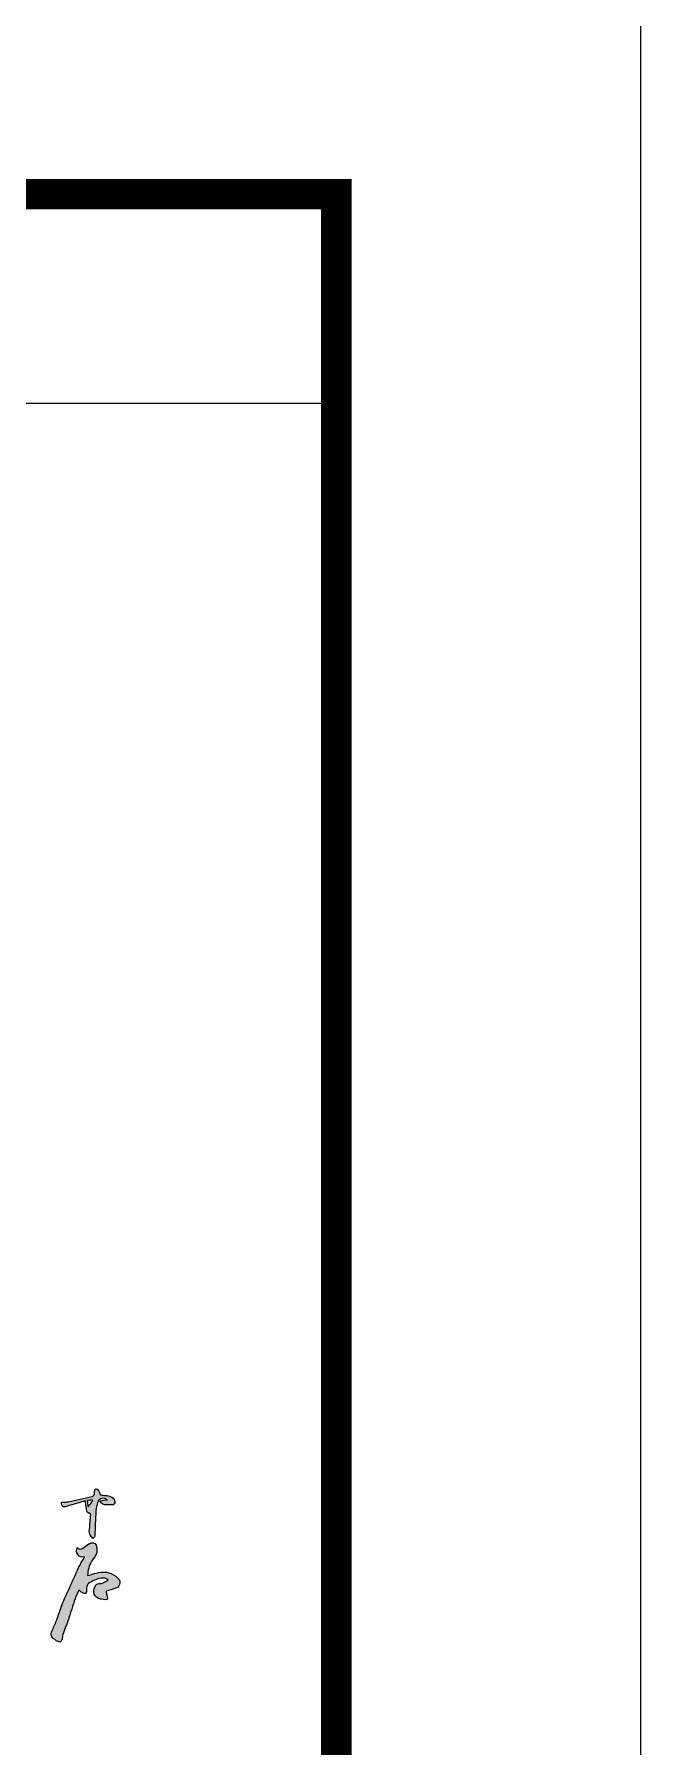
# Model space of a CAD drawing. Extents: x -266287 to 275962, y -324567 to 363765.
# Drawn here: x -75750 to -71765, y -252761 to -241517 of the extents above; entities that cross this region are included whole.
import ezdxf

# ---------------------------------------------------------------- set-up
doc = ezdxf.new("R2010")
doc.units = 0
doc.header["$LTSCALE"] = 1000
doc.layers.get('0').update_dxf_attribs({"linetype": 'CONTINUOUS'})
doc.layers.add('0-TK', color=4, linetype='CONTINUOUS')
doc.layers.add('PUB_TITLE', color=4, linetype='CONTINUOUS')

msp = doc.modelspace()

# ---------------------------------------------------------------- hatches: boundary and pattern name
h = msp.add_hatch(color=256)
edge = h.paths.add_edge_path()
edge.add_spline(control_points=[(-75250.57525, -251116.49277), (-75265.69061, -251113.26299), (-75281.19354, -251109.51645), (-75296.43808, -251109.81789)], knot_values=[18, 18, 18, 18, 19, 19, 19, 19], degree=3, periodic=0)
edge.add_spline(control_points=[(-75296.43808, -251109.81789), (-75311.63957, -251110.11934), (-75318.09912, -251105.25314), (-75321.71647, -251090.78374)], knot_values=[17, 17, 17, 17, 18, 18, 18, 18], degree=3, periodic=0)
edge.add_spline(control_points=[(-75321.71647, -251090.78374), (-75323.74047, -251082.94615), (-75330.67372, -251075.53919), (-75337.17634, -251070.11317)], knot_values=[16, 16, 16, 16, 17, 17, 17, 17], degree=3, periodic=0)
edge.add_spline(control_points=[(-75337.17634, -251070.11317), (-75345.18619, -251063.48136), (-75350.78447, -251067.18484), (-75351.90412, -251077.52012)], knot_values=[15, 15, 15, 15, 16, 16, 16, 16], degree=3, periodic=0)
edge.add_spline(control_points=[(-75351.90412, -251077.52012), (-75352.80846, -251086.86495), (-75353.49748, -251096.51121), (-75356.64113, -251105.16702)], knot_values=[14, 14, 14, 14, 15, 15, 15, 15], degree=3, periodic=0)
edge.add_spline(control_points=[(-75356.64113, -251105.16702), (-75358.4498, -251110.24853), (-75364.39259, -251116.10519), (-75369.47411, -251117.31098)], knot_values=[13, 13, 13, 13, 14, 14, 14, 14], degree=3, periodic=0)
edge.add_spline(control_points=[(-75369.47411, -251117.31098), (-75421.71037, -251129.54107), (-75474.16195, -251140.99601), (-75526.65659, -251152.2787)], knot_values=[12, 12, 12, 12, 13, 13, 13, 13], degree=3, periodic=0)
edge.add_spline(control_points=[(-75526.65659, -251152.2787), (-75536.21673, -251154.25963), (-75546.16444, -251154.56107), (-75555.98297, -251155.37928)], knot_values=[11, 11, 11, 11, 12, 12, 12, 12], degree=3, periodic=0)
edge.add_spline(control_points=[(-75555.98297, -251155.37928), (-75560.63384, -251155.80992), (-75565.32779, -251155.55154), (-75570.02173, -251155.55154)], knot_values=[10, 10, 10, 10, 11, 11, 11, 11], degree=3, periodic=0)
edge.add_spline(control_points=[(-75570.02173, -251155.55154), (-75569.76335, -251161.36514), (-75570.79688, -251167.60937), (-75569.03126, -251172.86314)], knot_values=[9, 9, 9, 9, 10, 10, 10, 10], degree=3, periodic=0)
edge.add_spline(control_points=[(-75569.03126, -251172.86314), (-75564.94021, -251185.09323), (-75554.90637, -251187.5048), (-75543.79594, -251184.36115)], knot_values=[8, 8, 8, 8, 9, 9, 9, 9], degree=3, periodic=0)
edge.add_spline(control_points=[(-75543.79594, -251184.36115), (-75516.62275, -251176.65275), (-75489.62181, -251168.38452), (-75462.53475, -251160.37467)], knot_values=[7, 7, 7, 7, 8, 8, 8, 8], degree=3, periodic=0)
edge.add_spline(control_points=[(-75462.53475, -251160.37467), (-75446.60118, -251155.68073), (-75430.66762, -251151.02985), (-75413.65746, -251146.03446)], knot_values=[6, 6, 6, 6, 7, 7, 7, 7], degree=3, periodic=0)
edge.add_spline(control_points=[(-75413.65746, -251146.03446), (-75412.96844, -251151.50355), (-75412.75312, -251153.6998), (-75412.40861, -251155.98217)], knot_values=[5, 5, 5, 5, 6, 6, 6, 6], degree=3, periodic=0)
edge.add_spline(control_points=[(-75412.40861, -251155.98217), (-75409.86785, -251175.44696), (-75407.88692, -251195.12707), (-75404.26957, -251214.41961)], knot_values=[4, 4, 4, 4, 5, 5, 5, 5], degree=3, periodic=0)
edge.add_spline(control_points=[(-75404.26957, -251214.41961), (-75403.36524, -251219.37193), (-75396.81955, -251227.29565), (-75393.46059, -251226.95114)], knot_values=[3, 3, 3, 3, 4, 4, 4, 4], degree=3, periodic=0)
edge.add_spline(control_points=[(-75393.46059, -251226.95114), (-75375.8906, -251225.40085), (-75378.43136, -251236.08064), (-75379.42182, -251246.76044)], knot_values=[2, 2, 2, 2, 3, 3, 3, 3], degree=3, periodic=0)
edge.add_spline(control_points=[(-75379.42182, -251246.76044), (-75382.22096, -251279.57497), (-75384.0727, -251312.47564), (-75387.9915, -251345.11792)], knot_values=[1, 1, 1, 1, 2, 2, 2, 2], degree=3, periodic=0)
edge.add_spline(control_points=[(-75387.9915, -251345.11792), (-75390.40306, -251365.35785), (-75377.87153, -251376.76973), (-75363.57438, -251393.04781)], knot_values=[0, 0, 0, 0, 1, 1, 1, 1], degree=3, periodic=0)
edge.add_spline(control_points=[(-75363.57438, -251393.04781), (-75359.00963, -251387.66485), (-75352.03331, -251383.27235), (-75351.77493, -251378.53534)], knot_values=[27, 27, 27, 27, 28, 28, 28, 28], degree=3, periodic=0)
edge.add_spline(control_points=[(-75351.77493, -251378.53534), (-75348.80354, -251323.15543), (-75347.98533, -251267.60327), (-75344.02347, -251212.18029)], knot_values=[26, 26, 26, 26, 27, 27, 27, 27], degree=3, periodic=0)
edge.add_spline(control_points=[(-75344.02347, -251212.18029), (-75342.34398, -251188.27994), (-75338.6405, -251163.86283), (-75325.33382, -251142.37405)], knot_values=[25, 25, 25, 25, 26, 26, 26, 26], degree=3, periodic=0)
edge.add_spline(control_points=[(-75325.33382, -251142.37405), (-75316.20432, -251127.56014), (-75283.6051, -251123.85666), (-75268.74813, -251138.7567)], knot_values=[24, 24, 24, 24, 25, 25, 25, 25], degree=3, periodic=0)
edge.add_spline(control_points=[(-75268.74813, -251138.7567), (-75286.01667, -251140.90988), (-75301.73492, -251142.93387), (-75317.79768, -251144.95787)], knot_values=[23, 23, 23, 23, 24, 24, 24, 24], degree=3, periodic=0)
edge.add_spline(control_points=[(-75317.79768, -251144.95787), (-75308.02222, -251167.00648), (-75292.13172, -251174.9302), (-75270.34149, -251173.16459)], knot_values=[22, 22, 22, 22, 23, 23, 23, 23], degree=3, periodic=0)
edge.add_spline(control_points=[(-75270.34149, -251173.16459), (-75260.04926, -251172.34638), (-75249.62785, -251173.0354), (-75239.29256, -251173.0354)], knot_values=[21, 21, 21, 21, 22, 22, 22, 22], degree=3, periodic=0)
edge.add_spline(control_points=[(-75239.29256, -251173.0354), (-75226.24426, -251173.12152), (-75217.80378, -251162.95849), (-75220.25841, -251149.91019)], knot_values=[20, 20, 20, 20, 21, 21, 21, 21], degree=3, periodic=0)
edge.add_spline(control_points=[(-75220.25841, -251149.91019), (-75223.53125, -251132.59859), (-75233.04833, -251120.3685), (-75250.57525, -251116.49277)], knot_values=[19, 19, 19, 19, 20, 20, 20, 20], degree=3, periodic=0)
edge = h.paths.add_edge_path(flags=16)
edge.add_spline(control_points=[(-75367.75156, -251139.79022), (-75366.63191, -251141.16826), (-75365.51225, -251142.50324), (-75364.43566, -251143.83821)], knot_values=[3, 3, 3, 3, 4, 4, 4, 4], degree=3, periodic=0)
edge.add_spline(control_points=[(-75364.43566, -251143.83821), (-75373.82354, -251156.84345), (-75383.25449, -251169.84868), (-75392.68544, -251182.81085)], knot_values=[2, 2, 2, 2, 3, 3, 3, 3], degree=3, periodic=0)
edge.add_spline(control_points=[(-75392.68544, -251182.81085), (-75394.19267, -251182.42328), (-75395.6999, -251181.99264), (-75397.20713, -251181.56201)], knot_values=[1, 1, 1, 1, 2, 2, 2, 2], degree=3, periodic=0)
edge.add_spline(control_points=[(-75397.20713, -251181.56201), (-75398.49904, -251169.46111), (-75399.79095, -251157.36021), (-75401.21205, -251143.79515)], knot_values=[0, 0, 0, 0, 1, 1, 1, 1], degree=3, periodic=0)
edge.add_spline(control_points=[(-75401.21205, -251143.79515), (-75389.32647, -251142.41711), (-75378.56055, -251141.1252), (-75367.75156, -251139.79022)], knot_values=[4, 4, 4, 4, 5, 5, 5, 5], degree=3, periodic=0)
edge = h.paths.add_edge_path()
edge.add_spline(control_points=[(-75399.31725, -251637.00363), (-75397.25019, -251602.6388), (-75390.61838, -251569.99652), (-75371.79955, -251540.97159)], knot_values=[8, 8, 8, 8, 9, 9, 9, 9], degree=3, periodic=0)
edge.add_spline(control_points=[(-75371.79955, -251540.97159), (-75359.44027, -251521.85131), (-75339.97548, -251506.21919), (-75337.99455, -251482.06046)], knot_values=[7, 7, 7, 7, 8, 8, 8, 8], degree=3, periodic=0)
edge.add_spline(control_points=[(-75337.99455, -251482.06046), (-75336.78877, -251467.24655), (-75337.60698, -251450.71009), (-75343.16219, -251437.27422)], knot_values=[6, 6, 6, 6, 7, 7, 7, 7], degree=3, periodic=0)
edge.add_spline(control_points=[(-75343.16219, -251437.27422), (-75350.61221, -251419.61811), (-75371.45504, -251416.17301), (-75387.5178, -251426.72362)], knot_values=[5, 5, 5, 5, 6, 6, 6, 6], degree=3, periodic=0)
edge.add_spline(control_points=[(-75387.5178, -251426.72362), (-75400.04933, -251435.03491), (-75412.36555, -251443.8199), (-75424.55257, -251452.64796)], knot_values=[4, 4, 4, 4, 5, 5, 5, 5], degree=3, periodic=0)
edge.add_spline(control_points=[(-75424.55257, -251452.64796), (-75437.77313, -251462.16503), (-75450.99368, -251469.09829), (-75465.76453, -251455.53323)], knot_values=[3, 3, 3, 3, 4, 4, 4, 4], degree=3, periodic=0)
edge.add_spline(control_points=[(-75465.76453, -251455.53323), (-75466.19516, -251455.10259), (-75467.53014, -251455.61935), (-75468.5206, -251455.70548)], knot_values=[2, 2, 2, 2, 3, 3, 3, 3], degree=3, periodic=0)
edge.add_spline(control_points=[(-75468.5206, -251455.70548), (-75470.75992, -251470.51939), (-75475.62611, -251483.9122), (-75463.56828, -251499.11368)], knot_values=[1, 1, 1, 1, 2, 2, 2, 2], degree=3, periodic=0)
edge.add_spline(control_points=[(-75463.56828, -251499.11368), (-75452.11334, -251513.49696), (-75441.56273, -251521.33455), (-75420.16008, -251514.01372)], knot_values=[0, 0, 0, 0, 1, 1, 1, 1], degree=3, periodic=0)
edge.add_spline(control_points=[(-75420.16008, -251514.01372), (-75423.00228, -251521.46374), (-75423.86355, -251525.12415), (-75425.67223, -251528.22474)], knot_values=[40, 40, 40, 40, 41, 41, 41, 41], degree=3, periodic=0)
edge.add_spline(control_points=[(-75425.67223, -251528.22474), (-75436.39509, -251546.78519), (-75448.79743, -251564.5705), (-75457.84081, -251583.86303)], knot_values=[39, 39, 39, 39, 40, 40, 40, 40], degree=3, periodic=0)
edge.add_spline(control_points=[(-75457.84081, -251583.86303), (-75479.63104, -251630.19957), (-75499.65565, -251677.39738), (-75520.67074, -251724.12148)], knot_values=[38, 38, 38, 38, 39, 39, 39, 39], degree=3, periodic=0)
edge.add_spline(control_points=[(-75520.67074, -251724.12148), (-75535.87222, -251758.01261), (-75552.75319, -251791.17165), (-75566.57663, -251825.62261)], knot_values=[37, 37, 37, 37, 38, 38, 38, 38], degree=3, periodic=0)
edge.add_spline(control_points=[(-75566.57663, -251825.62261), (-75579.79719, -251858.73859), (-75589.31426, -251893.3618), (-75601.67354, -251926.82229)], knot_values=[36, 36, 36, 36, 37, 37, 37, 37], degree=3, periodic=0)
edge.add_spline(control_points=[(-75601.67354, -251926.82229), (-75610.58773, -251950.98102), (-75621.35365, -251974.40767), (-75631.51668, -251998.04964)], knot_values=[35, 35, 35, 35, 36, 36, 36, 36], degree=3, periodic=0)
edge.add_spline(control_points=[(-75631.51668, -251998.04964), (-75644.17741, -252027.5052), (-75640.12942, -252040.68269), (-75613.08542, -252057.47753)], knot_values=[34, 34, 34, 34, 35, 35, 35, 35], degree=3, periodic=0)
edge.add_spline(control_points=[(-75613.08542, -252057.47753), (-75610.45854, -252059.07089), (-75609.16663, -252063.03275), (-75606.49668, -252064.19547)], knot_values=[33, 33, 33, 33, 34, 34, 34, 34], degree=3, periodic=0)
edge.add_spline(control_points=[(-75606.49668, -252064.19547), (-75597.84088, -252068.0712), (-75588.75444, -252073.66948), (-75579.92638, -252073.54029)], knot_values=[32, 32, 32, 32, 33, 33, 33, 33], degree=3, periodic=0)
edge.add_spline(control_points=[(-75579.92638, -252073.54029), (-75575.40469, -252073.4111), (-75569.33271, -252063.03275), (-75567.05033, -252056.27175)], knot_values=[31, 31, 31, 31, 32, 32, 32, 32], degree=3, periodic=0)
edge.add_spline(control_points=[(-75567.05033, -252056.27175), (-75563.6483, -252046.23791), (-75564.29426, -252034.7399), (-75560.93529, -252024.74913)], knot_values=[30, 30, 30, 30, 31, 31, 31, 31], degree=3, periodic=0)
edge.add_spline(control_points=[(-75560.93529, -252024.74913), (-75549.56648, -251990.98719), (-75536.73349, -251957.74202), (-75525.32162, -251924.06621)], knot_values=[29, 29, 29, 29, 30, 30, 30, 30], degree=3, periodic=0)
edge.add_spline(control_points=[(-75525.32162, -251924.06621), (-75510.034, -251879.06465), (-75496.08137, -251833.63246), (-75480.57844, -251788.71702)], knot_values=[28, 28, 28, 28, 29, 29, 29, 29], degree=3, periodic=0)
edge.add_spline(control_points=[(-75480.57844, -251788.71702), (-75474.07582, -251769.89819), (-75465.16164, -251751.89757), (-75456.80728, -251732.26052)], knot_values=[27, 27, 27, 27, 28, 28, 28, 28], degree=3, periodic=0)
edge.add_spline(control_points=[(-75456.80728, -251732.26052), (-75446.64425, -251739.92586), (-75438.80666, -251747.16056), (-75429.67715, -251752.15595)], knot_values=[26, 26, 26, 26, 27, 27, 27, 27], degree=3, periodic=0)
edge.add_spline(control_points=[(-75429.67715, -251752.15595), (-75424.81096, -251754.8259), (-75417.36094, -251755.17041), (-75411.93491, -251753.62011)], knot_values=[25, 25, 25, 25, 26, 26, 26, 26], degree=3, periodic=0)
edge.add_spline(control_points=[(-75411.93491, -251753.62011), (-75409.04964, -251752.75884), (-75406.89646, -251745.73946), (-75406.46582, -251741.3039)], knot_values=[24, 24, 24, 24, 25, 25, 25, 25], degree=3, periodic=0)
edge.add_spline(control_points=[(-75406.46582, -251741.3039), (-75405.69068, -251733.38018), (-75408.18837, -251724.89663), (-75406.29357, -251717.44661)], knot_values=[23, 23, 23, 23, 24, 24, 24, 24], degree=3, periodic=0)
edge.add_spline(control_points=[(-75406.29357, -251717.44661), (-75403.83894, -251707.41277), (-75401.08286, -251693.93383), (-75393.8051, -251689.36908)], knot_values=[22, 22, 22, 22, 23, 23, 23, 23], degree=3, periodic=0)
edge.add_spline(control_points=[(-75393.8051, -251689.36908), (-75367.57931, -251672.87569), (-75340.01854, -251657.93259), (-75308.45286, -251653.62622)], knot_values=[21, 21, 21, 21, 22, 22, 22, 22], degree=3, periodic=0)
edge.add_spline(control_points=[(-75308.45286, -251653.62622), (-75292.77767, -251651.47303), (-75277.79151, -251653.66928), (-75264.18338, -251667.57885)], knot_values=[20, 20, 20, 20, 21, 21, 21, 21], degree=3, periodic=0)
edge.add_spline(control_points=[(-75264.18338, -251667.57885), (-75284.76782, -251676.19159), (-75300.70139, -251691.26388), (-75323.86966, -251688.85232)], knot_values=[19, 19, 19, 19, 20, 20, 20, 20], degree=3, periodic=0)
edge.add_spline(control_points=[(-75323.86966, -251688.85232), (-75328.47747, -251688.33555), (-75334.63558, -251690.57487), (-75338.20987, -251693.71852)], knot_values=[18, 18, 18, 18, 19, 19, 19, 19], degree=3, periodic=0)
edge.add_spline(control_points=[(-75338.20987, -251693.71852), (-75361.85184, -251714.60441), (-75367.66543, -251757.36665), (-75341.35352, -251778.46786)], knot_values=[17, 17, 17, 17, 18, 18, 18, 18], degree=3, periodic=0)
edge.add_spline(control_points=[(-75341.35352, -251778.46786), (-75322.87919, -251793.32484), (-75299.92624, -251792.11906), (-75278.73891, -251796.94219)], knot_values=[16, 16, 16, 16, 17, 17, 17, 17], degree=3, periodic=0)
edge.add_spline(control_points=[(-75278.73891, -251796.94219), (-75275.93977, -251797.63121), (-75267.67154, -251789.49217), (-75268.01605, -251786.09014)], knot_values=[15, 15, 15, 15, 16, 16, 16, 16], degree=3, periodic=0)
edge.add_spline(control_points=[(-75268.01605, -251786.09014), (-75269.48021, -251771.87912), (-75273.31288, -251757.84035), (-75276.28428, -251743.71546)], knot_values=[14, 14, 14, 14, 15, 15, 15, 15], degree=3, periodic=0)
edge.add_spline(control_points=[(-75276.28428, -251743.71546), (-75278.48052, -251742.42355), (-75276.49959, -251740.18424), (-75274.0019, -251739.36603)], knot_values=[13, 13, 13, 13, 14, 14, 14, 14], degree=3, periodic=0)
edge.add_spline(control_points=[(-75274.0019, -251739.36603), (-75256.21659, -251733.33711), (-75238.64661, -251726.40386), (-75220.43067, -251721.9683)], knot_values=[12, 12, 12, 12, 13, 13, 13, 13], degree=3, periodic=0)
edge.add_spline(control_points=[(-75220.43067, -251721.9683), (-75191.10429, -251714.69053), (-75173.49124, -251679.76588), (-75200.49218, -251653.36783)], knot_values=[11, 11, 11, 11, 12, 12, 12, 12], degree=3, periodic=0)
edge.add_spline(control_points=[(-75200.49218, -251653.36783), (-75236.53649, -251618.14173), (-75279.42793, -251607.37581), (-75327.6162, -251617.02208)], knot_values=[10, 10, 10, 10, 11, 11, 11, 11], degree=3, periodic=0)
edge.add_spline(control_points=[(-75327.6162, -251617.02208), (-75351.30123, -251621.75908), (-75374.34031, -251629.94119), (-75399.31725, -251637.00363)], knot_values=[9, 9, 9, 9, 10, 10, 10, 10], degree=3, periodic=0)

# ---------------------------------------------------------------- linework, layer by layer
for points in [[(-75356.64113, -251105.16702), (-75353.49748, -251096.51121), (-75352.80846, -251086.86495), (-75351.90412, -251077.52012)], [(-75351.90412, -251077.52012), (-75350.78447, -251067.18484), (-75345.18619, -251063.48136), (-75337.17634, -251070.11317)], [(-75337.17634, -251070.11317), (-75330.67372, -251075.53919), (-75323.74047, -251082.94615), (-75321.71647, -251090.78374)], [(-75569.03126, -251172.86314), (-75570.79688, -251167.60937), (-75569.76335, -251161.36514), (-75570.02173, -251155.55154)], [(-75570.02173, -251155.55154), (-75565.32779, -251155.55154), (-75560.63384, -251155.80992), (-75555.98297, -251155.37928)], [(-75543.79594, -251184.36115), (-75554.90637, -251187.5048), (-75564.94021, -251185.09323), (-75569.03126, -251172.86314)], [(-75555.98297, -251155.37928), (-75546.16444, -251154.56107), (-75536.21673, -251154.25963), (-75526.65659, -251152.2787)], [(-75462.53475, -251160.37467), (-75489.62181, -251168.38452), (-75516.62275, -251176.65275), (-75543.79594, -251184.36115)], [(-75526.65659, -251152.2787), (-75474.16195, -251140.99601), (-75421.71037, -251129.54107), (-75369.47411, -251117.31098)], [(-75413.65746, -251146.03446), (-75430.66762, -251151.02985), (-75446.60118, -251155.68073), (-75462.53475, -251160.37467)], [(-75412.40861, -251155.98217), (-75412.75312, -251153.6998), (-75412.96844, -251151.50355), (-75413.65746, -251146.03446)], [(-75404.26957, -251214.41961), (-75407.88692, -251195.12707), (-75409.86785, -251175.44696), (-75412.40861, -251155.98217)], [(-75367.75156, -251139.79022), (-75378.56055, -251141.1252), (-75389.32647, -251142.41711), (-75401.21205, -251143.79515)], [(-75401.21205, -251143.79515), (-75399.79095, -251157.36021), (-75398.49904, -251169.46111), (-75397.20713, -251181.56201)], [(-75397.20713, -251181.56201), (-75395.6999, -251181.99264), (-75394.19267, -251182.42328), (-75392.68544, -251182.81085)], [(-75392.68544, -251182.81085), (-75383.25449, -251169.84868), (-75373.82354, -251156.84345), (-75364.43566, -251143.83821)], [(-75369.47411, -251117.31098), (-75364.39259, -251116.10519), (-75358.4498, -251110.24853), (-75356.64113, -251105.16702)], [(-75364.43566, -251143.83821), (-75365.51225, -251142.50324), (-75366.63191, -251141.16826), (-75367.75156, -251139.79022)], [(-75325.33382, -251142.37405), (-75338.6405, -251163.86283), (-75342.34398, -251188.27994), (-75344.02347, -251212.18029)], [(-75268.74813, -251138.7567), (-75283.6051, -251123.85666), (-75316.20432, -251127.56014), (-75325.33382, -251142.37405)], [(-75321.71647, -251090.78374), (-75318.09912, -251105.25314), (-75311.63957, -251110.11934), (-75296.43808, -251109.81789)], [(-75317.79768, -251144.95787), (-75301.73492, -251142.93387), (-75286.01667, -251140.90988), (-75268.74813, -251138.7567)], [(-75270.34149, -251173.16459), (-75292.13172, -251174.9302), (-75308.02222, -251167.00648), (-75317.79768, -251144.95787)], [(-75296.43808, -251109.81789), (-75281.19354, -251109.51645), (-75265.69061, -251113.26299), (-75250.57525, -251116.49277)], [(-75239.29256, -251173.0354), (-75249.62785, -251173.0354), (-75260.04926, -251172.34638), (-75270.34149, -251173.16459)], [(-75250.57525, -251116.49277), (-75233.04833, -251120.3685), (-75223.53125, -251132.59859), (-75220.25841, -251149.91019)], [(-75220.25841, -251149.91019), (-75217.80378, -251162.95849), (-75226.24426, -251173.12152), (-75239.29256, -251173.0354)], [(-75393.46059, -251226.95114), (-75396.81955, -251227.29565), (-75403.36524, -251219.37193), (-75404.26957, -251214.41961)], [(-75379.42182, -251246.76044), (-75378.43136, -251236.08064), (-75375.8906, -251225.40085), (-75393.46059, -251226.95114)], [(-75387.9915, -251345.11792), (-75384.0727, -251312.47564), (-75382.22096, -251279.57497), (-75379.42182, -251246.76044)], [(-75344.02347, -251212.18029), (-75347.98533, -251267.60327), (-75348.80354, -251323.15543), (-75351.77493, -251378.53534)], [(-75363.57438, -251393.04781), (-75377.87153, -251376.76973), (-75390.40306, -251365.35785), (-75387.9915, -251345.11792)], [(-75351.77493, -251378.53534), (-75352.03331, -251383.27235), (-75359.00963, -251387.66485), (-75363.57438, -251393.04781)], [(-75463.56828, -251499.11368), (-75475.62611, -251483.9122), (-75470.75992, -251470.51939), (-75468.5206, -251455.70548)], [(-75468.5206, -251455.70548), (-75467.53014, -251455.61935), (-75466.19516, -251455.10259), (-75465.76453, -251455.53323)], [(-75465.76453, -251455.53323), (-75450.99368, -251469.09829), (-75437.77313, -251462.16503), (-75424.55257, -251452.64796)], [(-75420.16008, -251514.01372), (-75441.56273, -251521.33455), (-75452.11334, -251513.49696), (-75463.56828, -251499.11368)], [(-75425.67223, -251528.22474), (-75423.86355, -251525.12415), (-75423.00228, -251521.46374), (-75420.16008, -251514.01372)], [(-75424.55257, -251452.64796), (-75412.36555, -251443.8199), (-75400.04933, -251435.03491), (-75387.5178, -251426.72362)], [(-75387.5178, -251426.72362), (-75371.45504, -251416.17301), (-75350.61221, -251419.61811), (-75343.16219, -251437.27422)], [(-75337.99455, -251482.06046), (-75339.97548, -251506.21919), (-75359.44027, -251521.85131), (-75371.79955, -251540.97159)], [(-75343.16219, -251437.27422), (-75337.60698, -251450.71009), (-75336.78877, -251467.24655), (-75337.99455, -251482.06046)], [(-75520.67074, -251724.12148), (-75499.65565, -251677.39738), (-75479.63104, -251630.19957), (-75457.84081, -251583.86303)], [(-75457.84081, -251583.86303), (-75448.79743, -251564.5705), (-75436.39509, -251546.78519), (-75425.67223, -251528.22474)], [(-75371.79955, -251540.97159), (-75390.61838, -251569.99652), (-75397.25019, -251602.6388), (-75399.31725, -251637.00363)], [(-75399.31725, -251637.00363), (-75374.34031, -251629.94119), (-75351.30123, -251621.75908), (-75327.6162, -251617.02208)], [(-75327.6162, -251617.02208), (-75279.42793, -251607.37581), (-75236.53649, -251618.14173), (-75200.49218, -251653.36783)], [(-75566.57663, -251825.62261), (-75552.75319, -251791.17165), (-75535.87222, -251758.01261), (-75520.67074, -251724.12148)], [(-75456.80728, -251732.26052), (-75465.16164, -251751.89757), (-75474.07582, -251769.89819), (-75480.57844, -251788.71702)], [(-75429.67715, -251752.15595), (-75438.80666, -251747.16056), (-75446.64425, -251739.92586), (-75456.80728, -251732.26052)], [(-75411.93491, -251753.62011), (-75417.36094, -251755.17041), (-75424.81096, -251754.8259), (-75429.67715, -251752.15595)], [(-75406.46582, -251741.3039), (-75406.89646, -251745.73946), (-75409.04964, -251752.75884), (-75411.93491, -251753.62011)], [(-75406.29357, -251717.44661), (-75408.18837, -251724.89663), (-75405.69068, -251733.38018), (-75406.46582, -251741.3039)], [(-75393.8051, -251689.36908), (-75401.08286, -251693.93383), (-75403.83894, -251707.41277), (-75406.29357, -251717.44661)], [(-75308.45286, -251653.62622), (-75340.01854, -251657.93259), (-75367.57931, -251672.87569), (-75393.8051, -251689.36908)], [(-75341.35352, -251778.46786), (-75367.66543, -251757.36665), (-75361.85184, -251714.60441), (-75338.20987, -251693.71852)], [(-75338.20987, -251693.71852), (-75334.63558, -251690.57487), (-75328.47747, -251688.33555), (-75323.86966, -251688.85232)], [(-75323.86966, -251688.85232), (-75300.70139, -251691.26388), (-75284.76782, -251676.19159), (-75264.18338, -251667.57885)], [(-75264.18338, -251667.57885), (-75277.79151, -251653.66928), (-75292.77767, -251651.47303), (-75308.45286, -251653.62622)], [(-75274.0019, -251739.36603), (-75276.49959, -251740.18424), (-75278.48052, -251742.42355), (-75276.28428, -251743.71546)], [(-75276.28428, -251743.71546), (-75273.31288, -251757.84035), (-75269.48021, -251771.87912), (-75268.01605, -251786.09014)], [(-75220.43067, -251721.9683), (-75238.64661, -251726.40386), (-75256.21659, -251733.33711), (-75274.0019, -251739.36603)], [(-75200.49218, -251653.36783), (-75173.49124, -251679.76588), (-75191.10429, -251714.69053), (-75220.43067, -251721.9683)], [(-75601.67354, -251926.82229), (-75589.31426, -251893.3618), (-75579.79719, -251858.73859), (-75566.57663, -251825.62261)], [(-75480.57844, -251788.71702), (-75496.08137, -251833.63246), (-75510.034, -251879.06465), (-75525.32162, -251924.06621)], [(-75278.73891, -251796.94219), (-75299.92624, -251792.11906), (-75322.87919, -251793.32484), (-75341.35352, -251778.46786)], [(-75268.01605, -251786.09014), (-75267.67154, -251789.49217), (-75275.93977, -251797.63121), (-75278.73891, -251796.94219)], [(-75631.51668, -251998.04964), (-75621.35365, -251974.40767), (-75610.58773, -251950.98102), (-75601.67354, -251926.82229)], [(-75525.32162, -251924.06621), (-75536.73349, -251957.74202), (-75549.56648, -251990.98719), (-75560.93529, -252024.74913)], [(-75613.08542, -252057.47753), (-75640.12942, -252040.68269), (-75644.17741, -252027.5052), (-75631.51668, -251998.04964)], [(-75606.49668, -252064.19547), (-75609.16663, -252063.03275), (-75610.45854, -252059.07089), (-75613.08542, -252057.47753)], [(-75579.92638, -252073.54029), (-75588.75444, -252073.66948), (-75597.84088, -252068.0712), (-75606.49668, -252064.19547)], [(-75567.05033, -252056.27175), (-75569.33271, -252063.03275), (-75575.40469, -252073.4111), (-75579.92638, -252073.54029)], [(-75560.93529, -252024.74913), (-75564.29426, -252034.7399), (-75563.6483, -252046.23791), (-75567.05033, -252056.27175)]]:
    msp.add_open_spline(points, degree=3)
at = {"layer": '0-TK'}
msp.add_line((-82183.49798, -243938.61804), (-73764.58828, -243938.61804), dxfattribs=at)
at = {"layer": 'PUB_TITLE'}
msp.add_lwpolyline([(-220364.58828, -324566.69496), (-71764.58828, -324566.69496), (-71764.58828, -240566.69496), (-220364.58828, -240566.69496)], close=True, dxfattribs=at)
at = {"layer": 'PUB_TITLE', "const_width": 200}
msp.add_lwpolyline([(-215364.58828, -322566.69496), (-73764.58828, -322566.69496), (-73764.58828, -242566.69496), (-215364.58828, -242566.69496)], close=True, dxfattribs=at)

doc.saveas('drawing.dxf')
